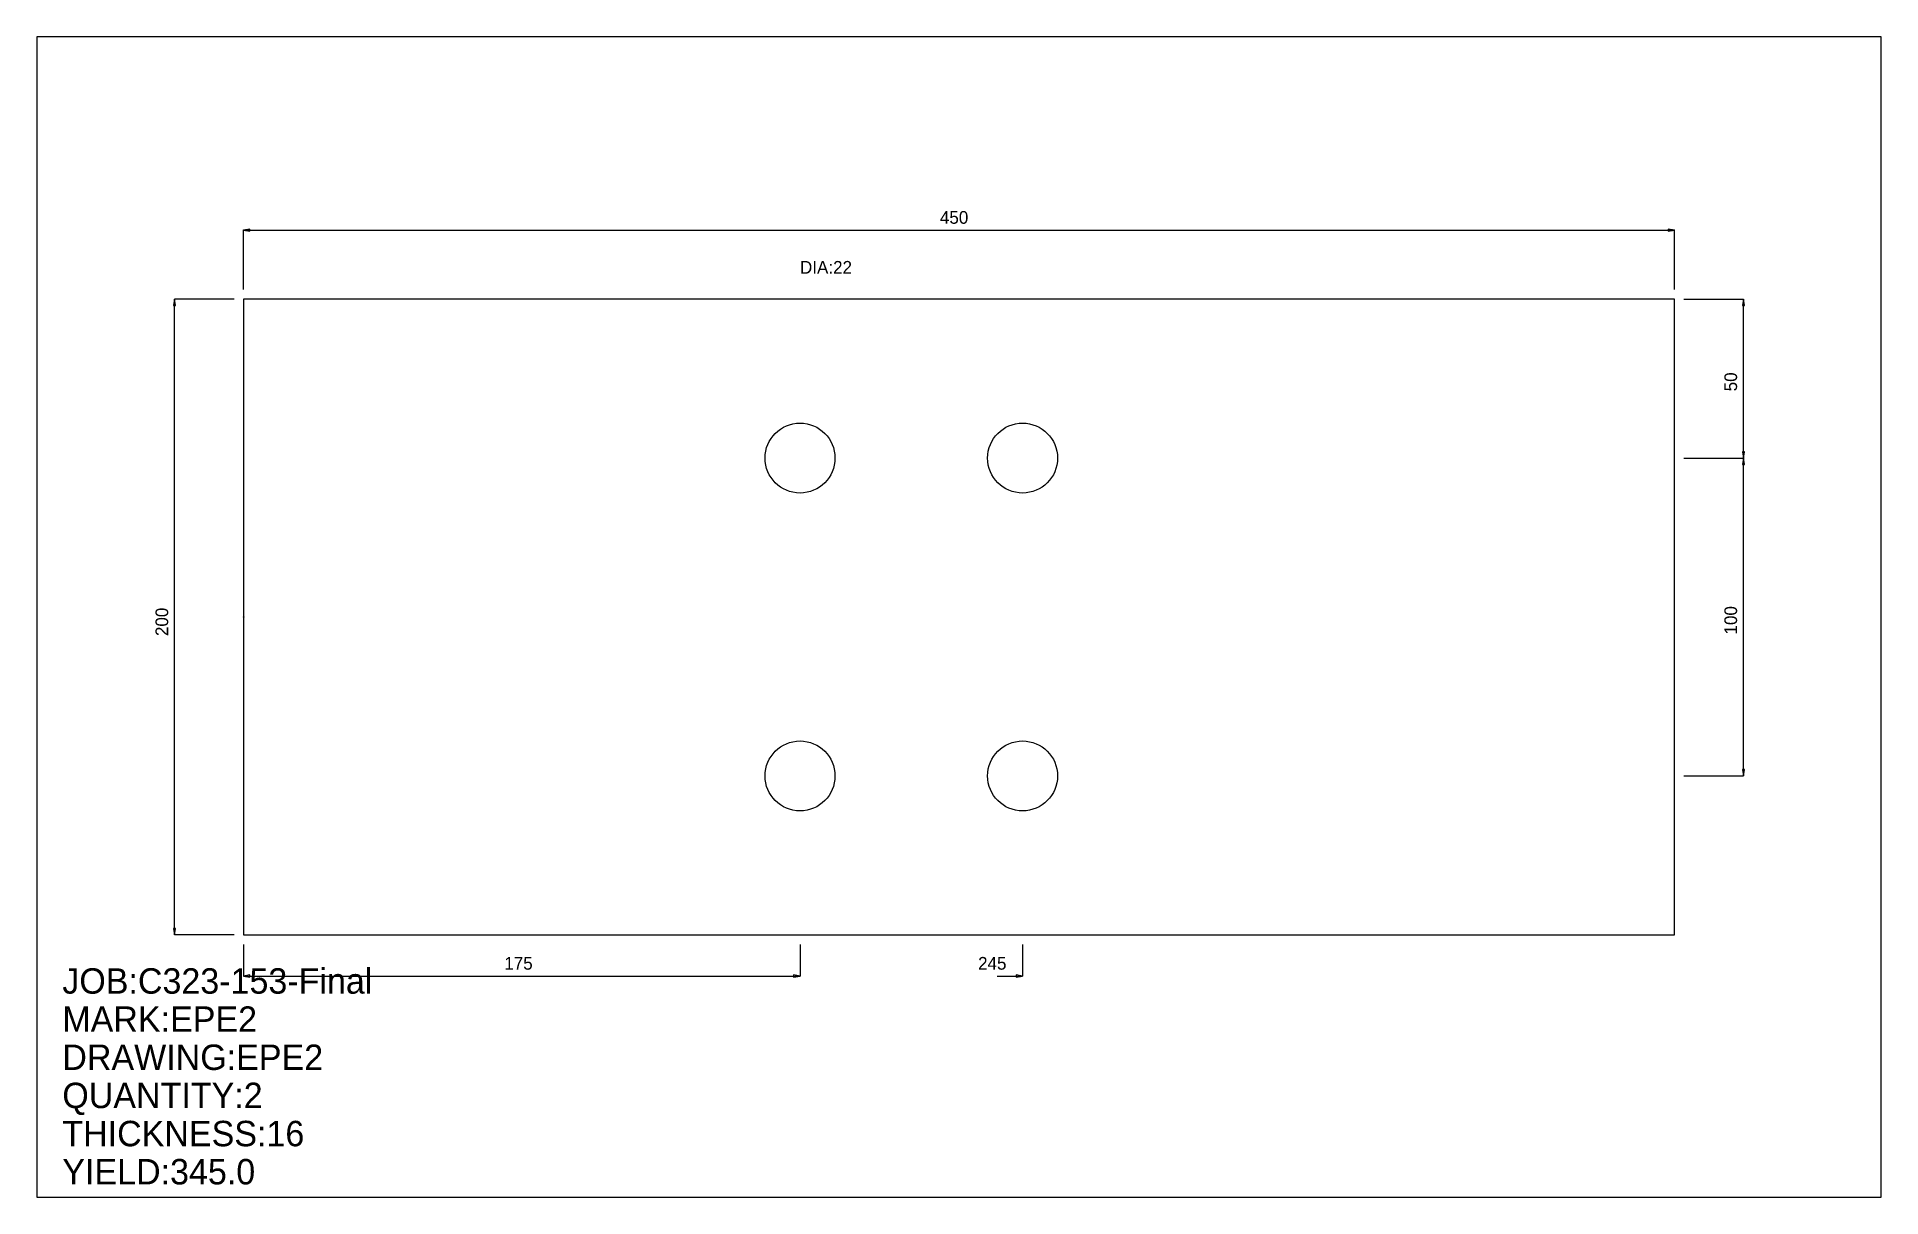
# Model space of a CAD drawing. Extents: x 0 to 580, y 0 to 365.
import ezdxf

# ---------------------------------------------------------------- set-up
doc = ezdxf.new("R2010")
doc.units = 0
doc.header["$LTSCALE"] = 0.125
for name, color, linetype in [('2', 7, 'CONTINUOUS'), ('3', 1, 'CONTINUOUS'), ('4', 1, 'CONTINUOUS'), ('5', 7, 'CONTINUOUS'), ('6', 4, 'CONTINUOUS')]:
    doc.layers.add(name, color=color, linetype=linetype)

# ---------------------------------------------------------------- blocks, each defined once
blk = doc.blocks.new('ARROW')
at = {"layer": '2', "linetype": 'CONTINUOUS'}
for p, q in [((0, 0), (-1, 0.166667)), ((-1, 0.166667), (-1, -0.166667)), ((-1, -0.166667), (0, 0))]:
    blk.add_line(p, q, dxfattribs=at)
blk = doc.blocks.new('PLATE')
at = {"layer": '3', "linetype": 'CONTINUOUS'}
for p, q in [((0, 0), (0, -200)), ((450, 0), (0, 0)), ((450, -200), (450, 0)), ((0, -200), (450, -200))]:
    blk.add_line(p, q, dxfattribs=at)
at = {"layer": '4', "linetype": 'CONTINUOUS'}
for centre in [(175, -50), (245, -50), (175, -150), (245, -150)]:
    blk.add_circle(centre, 11, dxfattribs=at)
at = {"layer": '5', "linetype": 'CONTINUOUS'}
for p, q in [((-0.1, -100), (0.1, -100)), ((0, -100.1), (0, -99.900002))]:
    blk.add_line(p, q, dxfattribs=at)
blk.add_circle((0, -100), 0.1, dxfattribs=at)
at = {"layer": '6', "linetype": 'CONTINUOUS'}
for p, q in [((0, 3), (0, 21.750002)), ((0, 21.700003), (450, 21.700003)), ((450, 3), (450, 21.750002)), ((-2.999985, 0), (-21.749987, 0.000002)), ((-21.700003, -200), (-21.699987, 0.000002)), ((453, 0), (471.75, -0.000002)), ((471.70001, -50), (471.70001, -0.000002)), ((453, -50), (471.75, -50)), ((453, -50), (471.75, -50)), ((471.70001, -150), (471.70001, -50)), ((453, -150), (471.75, -150)), ((-3, -200), (-21.750002, -200)), ((0, -203), (0, -213)), ((175, -203), (175, -213)), ((245, -203), (245, -213)), ((0, -212.95), (175, -212.95)), ((237, -212.95), (245, -212.95))]:
    blk.add_line(p, q, dxfattribs=at)
at = {"layer": '6', "xscale": 2, "yscale": 2, "zscale": 2}
for p, rotation in [((0, 21.700003), 180), ((-21.699987, 0.000002), 90), ((471.70001, -0.000002), 90), ((471.70001, -50), 270), ((471.70001, -50), 90), ((471.70001, -150), 270), ((-21.700003, -200), 270), ((0, -212.95), 180)]:
    blk.add_blockref('ARROW', p, dxfattribs=dict(at, rotation=rotation))
for p in [(450, 21.700003), (175, -212.95), (245, -212.95)]:
    blk.add_blockref('ARROW', p, dxfattribs=at)
at = {"layer": '5'}
blk.add_text('ZERO', height=0.015, dxfattribs=at).set_placement((0, -100))
at = {"layer": '6'}
for s, p in [('450', (219, 23.700003)), ('DIA:22', (175, 8)), ('175', (82, -210.95)), ('245', (231, -210.95))]:
    blk.add_text(s, height=4, dxfattribs=at).set_placement(p)
for s, p in [('50', (469.70001, -29)), ('200', (-23.699995, -106)), ('100', (469.70001, -105.5))]:
    blk.add_text(s, height=4, rotation=90, dxfattribs=at).set_placement(p)

msp = doc.modelspace()

# ---------------------------------------------------------------- linework, layer by layer
at = {"layer": '5', "linetype": 'CONTINUOUS'}
for p, q in [((580.00006, 365.00003), (0, 365.00003)), ((0, 365.00003), (0, 0)), ((580.00006, 0), (580.00006, 365.00003)), ((0, 0), (580.00006, 0))]:
    msp.add_line(p, q, dxfattribs=at)

# ---------------------------------------------------------------- block references
at = {"layer": '2'}
msp.add_blockref('PLATE', (65.000031, 282.5), dxfattribs=at)

# ---------------------------------------------------------------- texts
at = {"layer": '5'}
for s, p in [('JOB:C323-153-Final', (8, 64)), ('MARK:EPE2', (8, 52)), ('DRAWING:EPE2', (8, 40)), ('QUANTITY:2', (8, 28)), ('THICKNESS:16', (8, 16)), ('YIELD:345.0', (8, 4))]:
    msp.add_text(s, height=8, dxfattribs=at).set_placement(p)

doc.saveas('drawing.dxf')
